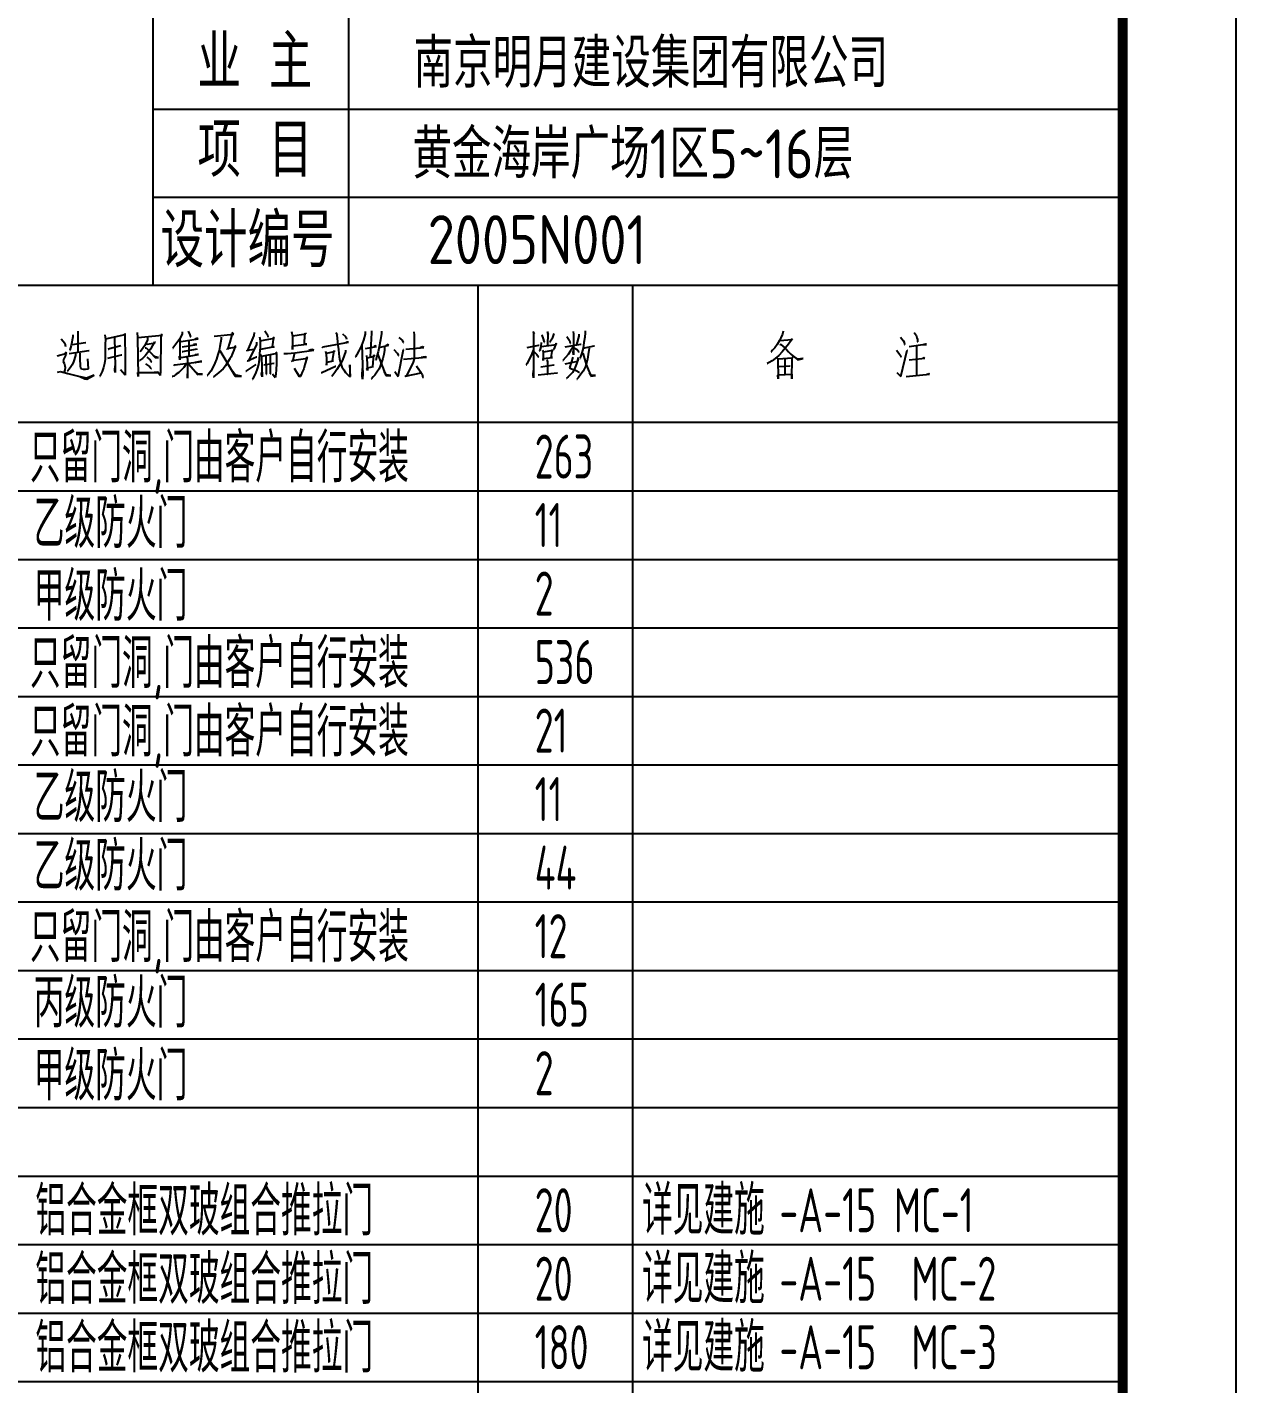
# Model space of a CAD drawing. Extents: x -357449 to -117302, y 127569 to 244935.
# Drawn here: x -344784 to -338613, y 147571 to 154501 of the extents above; entities that cross this region are included whole.
import ezdxf
from ezdxf.enums import TextEntityAlignment as Align

# ---------------------------------------------------------------- set-up
doc = ezdxf.new("R2010")
doc.units = 0
doc.header["$MEASUREMENT"] = 0
doc.layers.get('0').update_dxf_attribs({"linetype": 'CONTINUOUS'})
doc.styles.add('TSS', font='tssdeng.shx', dxfattribs={"width": 0.85, "bigfont": 'tssdchn.shx'})

msp = doc.modelspace()

# ---------------------------------------------------------------- linework, layer by layer
for p, q in [((-344140.91, 153182.84), (-344140.91, 154582.84)), ((-343140.91, 153182.84), (-343140.91, 154582.84)), ((-344140.91, 154082.84), (-339190.91, 154082.84)), ((-344140.91, 153632.84), (-339190.91, 153632.84)), ((-348190.91, 153182.84), (-339190.91, 153182.84)), ((-342482.05, 136982.84), (-342482.05, 153182.84)), ((-341690.91, 136982.84), (-341690.91, 153182.84)), ((-344609.94, 152909.59), (-344591.93, 152887.09)), ((-344591.93, 152887.09), (-344588.93, 152870.59)), ((-344551.41, 152920.08), (-344558.92, 152875.09)), ((-344554.41, 152879.59), (-344485.38, 152890.09)), ((-344551.41, 152929.08), (-344551.41, 152920.08)), ((-344525.9, 152948.58), (-344525.9, 152842.09)), ((-344485.38, 152890.09), (-344483.88, 152890.09)), ((-344387.83, 152929.08), (-344383.33, 152906.59)), ((-344383.33, 152906.59), (-344384.83, 152882.59)), ((-344383.33, 152909.59), (-344282.78, 152930.58)), ((-344338.3, 152917.08), (-344335.3, 152764.1)), ((-344282.78, 152930.58), (-344285.78, 152936.58)), ((-344285.78, 152936.58), (-344285.78, 152908.09)), ((-344285.78, 152908.09), (-344284.28, 152828.59)), ((-344222.74, 152941.08), (-344219.74, 152915.58)), ((-344219.74, 152915.58), (-344216.74, 152716.1)), ((-344218.24, 152915.58), (-344093.68, 152927.58)), ((-344170.22, 152903.59), (-344183.72, 152875.09)), ((-344171.72, 152882.59), (-344129.7, 152888.59)), ((-344170.22, 152914.09), (-344170.22, 152903.59)), ((-344134.2, 152894.59), (-344153.71, 152857.09)), ((-344129.7, 152888.59), (-344134.2, 152894.59)), ((-344101.18, 152915.58), (-344102.68, 152741.6)), ((-344098.18, 152933.58), (-344101.18, 152915.58)), ((-344093.68, 152927.58), (-344098.18, 152933.58)), ((-344020.14, 152888.59), (-344039.65, 152861.59)), ((-344005.13, 152909.59), (-344020.14, 152888.59)), ((-343993.13, 152935.08), (-344005.13, 152909.59)), ((-344005.13, 152909.59), (-344005.13, 152801.59)), ((-343997.63, 152896.09), (-343910.58, 152909.59)), ((-343993.13, 152945.58), (-343993.13, 152935.08)), ((-343961.61, 152948.58), (-343954.11, 152929.08)), ((-343958.61, 152900.59), (-343958.61, 152821.09)), ((-343954.11, 152929.08), (-343949.6, 152920.08)), ((-343949.6, 152920.08), (-343948.1, 152920.08)), ((-343913.59, 152912.59), (-343925.59, 152908.09)), ((-343925.59, 152908.09), (-343924.09, 152908.09)), ((-343910.58, 152909.59), (-343913.59, 152912.59)), ((-343829.54, 152923.08), (-343728.99, 152933.58)), ((-343793.52, 152908.09), (-343799.53, 152870.59)), ((-343793.52, 152917.08), (-343793.52, 152908.09)), ((-343750, 152893.09), (-343760.51, 152855.59)), ((-343739.5, 152929.08), (-343750, 152893.09)), ((-343736.5, 152941.08), (-343739.5, 152929.08)), ((-343728.99, 152933.58), (-343736.5, 152941.08)), ((-343626.94, 152926.08), (-343659.96, 152846.59)), ((-343625.44, 152941.08), (-343626.94, 152926.08)), ((-343613.43, 152893.09), (-343613.43, 152879.59)), ((-343596.92, 152920.08), (-343593.92, 152900.59)), ((-343593.92, 152900.59), (-343593.92, 152864.59)), ((-343589.42, 152897.59), (-343587.92, 152900.59)), ((-343587.92, 152900.59), (-343520.38, 152912.59)), ((-343569.91, 152950.08), (-343556.4, 152929.08)), ((-343556.4, 152929.08), (-343554.9, 152920.08)), ((-343554.9, 152920.08), (-343553.4, 152920.08)), ((-343526.39, 152917.08), (-343532.39, 152867.59)), ((-343520.38, 152912.59), (-343526.39, 152917.08)), ((-343434.84, 152947.08), (-343428.84, 152923.08)), ((-343371.81, 152930.58), (-343428.84, 152923.08)), ((-343428.84, 152923.08), (-343428.84, 152855.59)), ((-343428.84, 152923.08), (-343427.34, 152923.08)), ((-343361.3, 152933.58), (-343371.81, 152930.58)), ((-343368.81, 152882.59), (-343365.81, 152930.58)), ((-343365.81, 152930.58), (-343364.3, 152939.58)), ((-343364.3, 152939.58), (-343361.3, 152933.58)), ((-343272.76, 152867.59), (-343143.69, 152893.09)), ((-343208.22, 152941.08), (-343200.72, 152933.58)), ((-343200.72, 152933.58), (-343202.22, 152929.08)), ((-343202.22, 152929.08), (-343197.72, 152876.59)), ((-343173.71, 152935.08), (-343158.7, 152921.58)), ((-343158.7, 152921.58), (-343155.7, 152915.58)), ((-343155.7, 152915.58), (-343154.2, 152908.09)), ((-343149.69, 152893.09), (-343155.7, 152890.09)), ((-343155.7, 152890.09), (-343154.2, 152890.09)), ((-343154.2, 152908.09), (-343152.7, 152908.09)), ((-343143.69, 152893.09), (-343149.69, 152893.09)), ((-343067.15, 152902.09), (-343077.66, 152875.09)), ((-343058.15, 152933.58), (-343067.15, 152902.09)), ((-343058.15, 152947.08), (-343058.15, 152933.58)), ((-343026.63, 152939.58), (-343032.64, 152818.09)), ((-343026.63, 152950.08), (-343026.63, 152939.58)), ((-342980.11, 152903.59), (-342987.61, 152869.09)), ((-342975.61, 152936.58), (-342980.11, 152903.59)), ((-342975.61, 152948.58), (-342975.61, 152936.58)), ((-342887.06, 152915.58), (-342869.05, 152902.09)), ((-342869.05, 152902.09), (-342864.55, 152890.09)), ((-342864.55, 152890.09), (-342863.05, 152890.09)), ((-342810.52, 152945.58), (-342807.52, 152927.58)), ((-342807.52, 152927.58), (-342807.52, 152807.59)), ((-342202.71, 152947.08), (-342195.21, 152935.08)), ((-342195.21, 152935.08), (-342198.21, 152939.58)), ((-342198.21, 152939.58), (-342198.21, 152710.1)), ((-342159.19, 152890.09), (-342160.69, 152870.59)), ((-342157.69, 152929.08), (-342156.19, 152927.58)), ((-342156.19, 152927.58), (-342148.68, 152909.59)), ((-342148.68, 152909.59), (-342145.68, 152897.59)), ((-342145.68, 152897.59), (-342144.18, 152893.09)), ((-342144.18, 152893.09), (-342142.68, 152893.09)), ((-342129.17, 152947.08), (-342123.17, 152930.58)), ((-342126.17, 152936.58), (-342127.67, 152876.59)), ((-342123.17, 152930.58), (-342126.17, 152936.58)), ((-342102.16, 152912.59), (-342115.67, 152893.09)), ((-342115.67, 152893.09), (-342114.16, 152893.09)), ((-342094.65, 152936.58), (-342102.16, 152915.58)), ((-342102.16, 152915.58), (-342102.16, 152912.59)), ((-342082.65, 152887.09), (-342094.65, 152857.09)), ((-342081.15, 152881.09), (-342082.65, 152887.09)), ((-342028.62, 152921.58), (-342015.11, 152900.59)), ((-342015.11, 152900.59), (-342012.11, 152887.09)), ((-342012.11, 152887.09), (-342010.61, 152887.09)), ((-341997.1, 152947.08), (-341994.1, 152933.58)), ((-341994.1, 152933.58), (-341994.1, 152827.09)), ((-341967.09, 152923.08), (-341979.1, 152879.59)), ((-341967.09, 152933.58), (-341967.09, 152923.08)), ((-341941.58, 152890.09), (-341946.08, 152861.59)), ((-341937.07, 152917.08), (-341941.58, 152890.09)), ((-341935.57, 152939.58), (-341937.07, 152917.08)), ((-341935.57, 152950.08), (-341935.57, 152939.58)), ((-340943.57, 152900.59), (-340955.57, 152881.09)), ((-340936.06, 152914.09), (-340943.57, 152900.59)), ((-340942.06, 152900.59), (-340880.53, 152906.59)), ((-340927.06, 152933.58), (-340936.06, 152914.09)), ((-340924.06, 152948.58), (-340927.06, 152933.58)), ((-340876.03, 152909.59), (-340904.55, 152873.59)), ((-340882.03, 152906.59), (-340876.03, 152909.59)), ((-340880.53, 152906.59), (-340882.03, 152906.59)), ((-340325.25, 152917.08), (-340311.74, 152900.59)), ((-340311.74, 152900.59), (-340305.74, 152893.09)), ((-340305.74, 152893.09), (-340304.24, 152881.09)), ((-340254.71, 152941.08), (-340245.71, 152927.58)), ((-340245.71, 152927.58), (-340241.21, 152914.09)), ((-340241.21, 152914.09), (-340238.2, 152906.59)), ((-340238.2, 152906.59), (-340238.2, 152894.59)), ((-340238.2, 152894.59), (-340236.7, 152894.59)), ((-344630.95, 152822.59), (-344581.43, 152836.09)), ((-344588.93, 152824.09), (-344597.94, 152803.09)), ((-344588.93, 152870.59), (-344587.43, 152870.59)), ((-344587.43, 152840.59), (-344588.93, 152824.09)), ((-344581.43, 152836.09), (-344587.43, 152840.59)), ((-344569.42, 152834.59), (-344468.87, 152849.59)), ((-344558.92, 152875.09), (-344566.42, 152851.09)), ((-344566.42, 152851.09), (-344564.92, 152851.09)), ((-344536.4, 152824.09), (-344546.91, 152791.09)), ((-344536.4, 152836.09), (-344536.4, 152824.09)), ((-344525.9, 152842.09), (-344524.4, 152842.09)), ((-344515.39, 152836.09), (-344515.39, 152797.09)), ((-344468.87, 152849.59), (-344467.37, 152849.59)), ((-344384.83, 152842.09), (-344386.33, 152804.59)), ((-344384.83, 152882.59), (-344384.83, 152842.09)), ((-344371.32, 152810.59), (-344302.29, 152827.09)), ((-344305.29, 152873.59), (-344369.82, 152857.09)), ((-344369.82, 152857.09), (-344368.32, 152857.09)), ((-344302.29, 152827.09), (-344300.78, 152827.09)), ((-344284.28, 152828.59), (-344284.28, 152788.09)), ((-344200.23, 152851.09), (-344207.74, 152842.09)), ((-344207.74, 152842.09), (-344206.24, 152842.09)), ((-344183.72, 152875.09), (-344200.23, 152851.09)), ((-344182.22, 152822.59), (-344195.73, 152809.09)), ((-344168.72, 152837.59), (-344182.22, 152822.59)), ((-344180.72, 152863.09), (-344176.22, 152863.09)), ((-344177.72, 152884.09), (-344171.72, 152882.59)), ((-344176.22, 152863.09), (-344129.7, 152813.59)), ((-344173.22, 152815.09), (-344156.71, 152801.59)), ((-344153.71, 152857.09), (-344168.72, 152837.59)), ((-344129.7, 152816.59), (-344137.2, 152821.09)), ((-344137.2, 152821.09), (-344135.7, 152821.09)), ((-344113.19, 152813.59), (-344129.7, 152816.59)), ((-344039.65, 152861.59), (-344038.15, 152861.59)), ((-344006.63, 152815.09), (-344006.63, 152821.09)), ((-344006.63, 152821.09), (-344005.13, 152821.09)), ((-344005.13, 152801.59), (-344006.63, 152815.09)), ((-344000.63, 152816.59), (-343997.63, 152813.59)), ((-343997.63, 152813.59), (-343909.08, 152828.59)), ((-343993.13, 152869.09), (-343918.09, 152881.09)), ((-343916.59, 152857.09), (-343993.13, 152842.09)), ((-343993.13, 152842.09), (-343991.63, 152842.09)), ((-343958.61, 152821.09), (-343957.11, 152821.09)), ((-343924.09, 152882.59), (-343934.6, 152879.59)), ((-343934.6, 152879.59), (-343933.1, 152879.59)), ((-343913.59, 152830.09), (-343925.59, 152827.09)), ((-343925.59, 152827.09), (-343924.09, 152827.09)), ((-343918.09, 152881.09), (-343924.09, 152882.59)), ((-343909.08, 152828.59), (-343913.59, 152830.09)), ((-343810.03, 152828.59), (-343817.54, 152804.59)), ((-343804.03, 152849.59), (-343810.03, 152828.59)), ((-343799.53, 152870.59), (-343804.03, 152849.59)), ((-343799.53, 152849.59), (-343721.49, 152719.1)), ((-343760.51, 152855.59), (-343763.51, 152860.09)), ((-343763.51, 152860.09), (-343760.51, 152860.09)), ((-343760.51, 152860.09), (-343716.99, 152867.59)), ((-343742.5, 152818.09), (-343750, 152807.59)), ((-343736.5, 152831.59), (-343742.5, 152818.09)), ((-343728.99, 152851.09), (-343736.5, 152831.59)), ((-343721.49, 152873.59), (-343728.99, 152851.09)), ((-343716.99, 152867.59), (-343721.49, 152873.59)), ((-343661.46, 152851.09), (-343625.44, 152857.09)), ((-343659.96, 152846.59), (-343661.46, 152851.09)), ((-343658.46, 152797.09), (-343613.43, 152816.59)), ((-343613.43, 152879.59), (-343655.45, 152794.09)), ((-343625.44, 152857.09), (-343623.94, 152857.09)), ((-343613.43, 152816.59), (-343611.93, 152816.59)), ((-343596.92, 152834.59), (-343599.93, 152803.09)), ((-343593.92, 152864.59), (-343596.92, 152834.59)), ((-343593.92, 152831.59), (-343587.92, 152816.59)), ((-343523.39, 152867.59), (-343592.42, 152855.59)), ((-343592.42, 152855.59), (-343590.92, 152855.59)), ((-343587.92, 152816.59), (-343587.92, 152813.59)), ((-343586.42, 152821.09), (-343506.88, 152836.09)), ((-343565.41, 152821.09), (-343563.91, 152728.1)), ((-343542.9, 152824.09), (-343542.9, 152731.1)), ((-343532.39, 152867.59), (-343523.39, 152867.59)), ((-343512.88, 152840.59), (-343511.38, 152830.09)), ((-343506.88, 152836.09), (-343512.88, 152840.59)), ((-343511.38, 152830.09), (-343511.38, 152782.09)), ((-343473.86, 152834.59), (-343454.35, 152834.59)), ((-343454.35, 152834.59), (-343416.83, 152837.59)), ((-343428.84, 152873.59), (-343356.8, 152882.59)), ((-343428.84, 152855.59), (-343428.84, 152873.59)), ((-343418.33, 152837.59), (-343428.84, 152791.09)), ((-343416.83, 152837.59), (-343320.78, 152851.09)), ((-343356.8, 152882.59), (-343368.81, 152882.59)), ((-343352.3, 152810.59), (-343356.8, 152818.09)), ((-343356.8, 152818.09), (-343356.8, 152810.59)), ((-343331.29, 152854.09), (-343346.3, 152849.59)), ((-343346.3, 152849.59), (-343344.79, 152849.59)), ((-343320.78, 152851.09), (-343331.29, 152854.09)), ((-343280.26, 152869.09), (-343275.76, 152864.59)), ((-343275.76, 152864.59), (-343272.76, 152867.59)), ((-343260.75, 152846.59), (-343257.75, 152831.59)), ((-343215.73, 152843.59), (-343257.75, 152834.59)), ((-343257.75, 152834.59), (-343256.25, 152834.59)), ((-343257.75, 152831.59), (-343256.25, 152804.59)), ((-343224.73, 152797.09), (-343217.23, 152849.59)), ((-343217.23, 152849.59), (-343215.73, 152843.59)), ((-343197.72, 152876.59), (-343194.72, 152854.09)), ((-343194.72, 152854.09), (-343193.22, 152834.59)), ((-343193.22, 152834.59), (-343190.22, 152816.59)), ((-343190.22, 152816.59), (-343187.21, 152798.59)), ((-343164.7, 152824.09), (-343172.21, 152804.59)), ((-343158.7, 152842.09), (-343164.7, 152824.09)), ((-343158.7, 152851.09), (-343158.7, 152842.09)), ((-343100.17, 152828.59), (-343107.67, 152816.59)), ((-343107.67, 152816.59), (-343106.17, 152816.59)), ((-343091.16, 152848.09), (-343100.17, 152828.59)), ((-343077.66, 152875.09), (-343091.16, 152848.09)), ((-343074.66, 152881.09), (-343070.15, 152722.1)), ((-343056.65, 152860.09), (-343001.12, 152870.59)), ((-343052.14, 152824.09), (-343050.64, 152821.09)), ((-343050.64, 152821.09), (-343049.14, 152810.59)), ((-343017.63, 152818.09), (-343049.14, 152810.59)), ((-343032.64, 152818.09), (-343031.13, 152818.09)), ((-343019.13, 152768.6), (-343014.63, 152827.09)), ((-343010.12, 152821.09), (-343017.63, 152818.09)), ((-343005.62, 152873.59), (-343014.63, 152869.09)), ((-343014.63, 152869.09), (-343013.13, 152869.09)), ((-343014.63, 152827.09), (-343010.12, 152821.09)), ((-343001.12, 152870.59), (-343005.62, 152873.59)), ((-342998.12, 152821.09), (-343004.12, 152801.59)), ((-342992.11, 152843.59), (-342998.12, 152821.09)), ((-342993.62, 152830.09), (-342992.11, 152824.09)), ((-342987.61, 152869.09), (-342992.11, 152843.59)), ((-342992.11, 152824.09), (-342953.09, 152722.1)), ((-342986.11, 152864.59), (-342938.09, 152876.59)), ((-342963.6, 152828.59), (-342968.1, 152809.09)), ((-342959.1, 152851.09), (-342963.6, 152828.59)), ((-342959.1, 152867.59), (-342959.1, 152851.09)), ((-342941.09, 152879.59), (-342953.09, 152873.59)), ((-342953.09, 152873.59), (-342951.59, 152873.59)), ((-342938.09, 152876.59), (-342941.09, 152879.59)), ((-342911.07, 152854.09), (-342894.56, 152836.09)), ((-342894.56, 152836.09), (-342888.56, 152824.09)), ((-342890.06, 152716.1), (-342863.05, 152854.09)), ((-342888.56, 152824.09), (-342887.06, 152824.09)), ((-342863.05, 152854.09), (-342861.55, 152854.09)), ((-342863.05, 152804.59), (-342744.49, 152815.09)), ((-342851.04, 152857.09), (-342759.5, 152864.59)), ((-342765.5, 152869.09), (-342777.5, 152863.09)), ((-342777.5, 152863.09), (-342776, 152863.09)), ((-342751.99, 152816.59), (-342773, 152813.59)), ((-342759.5, 152864.59), (-342765.5, 152869.09)), ((-342744.49, 152815.09), (-342751.99, 152816.59)), ((-342482.05, 137018.45), (-342482.05, 152868.45)), ((-342231.22, 152864.59), (-342171.19, 152876.59)), ((-342210.21, 152824.09), (-342223.72, 152798.59)), ((-342199.71, 152851.09), (-342210.21, 152824.09)), ((-342199.71, 152848.09), (-342181.7, 152828.59)), ((-342181.7, 152828.59), (-342172.69, 152816.59)), ((-342172.69, 152816.59), (-342171.19, 152816.59)), ((-342171.19, 152876.59), (-342169.69, 152876.59)), ((-342165.19, 152857.09), (-342168.19, 152848.09)), ((-342168.19, 152848.09), (-342166.69, 152848.09)), ((-342160.69, 152869.09), (-342165.19, 152857.09)), ((-342160.69, 152870.59), (-342160.69, 152869.09)), ((-342159.19, 152870.59), (-342081.15, 152881.09)), ((-342153.18, 152851.09), (-342148.68, 152842.09)), ((-342100.66, 152849.59), (-342148.68, 152840.59)), ((-342148.68, 152842.09), (-342148.68, 152798.59)), ((-342148.68, 152840.59), (-342147.18, 152840.59)), ((-342127.67, 152876.59), (-342126.17, 152876.59)), ((-342108.16, 152813.59), (-342102.16, 152855.59)), ((-342102.16, 152855.59), (-342100.66, 152849.59)), ((-342094.65, 152857.09), (-342093.15, 152857.09)), ((-342037.63, 152867.59), (-341956.58, 152882.59)), ((-342022.62, 152828.59), (-342036.12, 152813.59)), ((-342009.11, 152848.09), (-342022.62, 152828.59)), ((-341998.61, 152815.09), (-342015.11, 152761.1)), ((-341995.6, 152869.09), (-342009.11, 152848.09)), ((-341997.1, 152840.59), (-341994.1, 152851.09)), ((-341994.1, 152827.09), (-341997.1, 152840.59)), ((-341994.1, 152864.59), (-341976.09, 152854.09)), ((-341994.1, 152851.09), (-341992.6, 152851.09)), ((-341979.1, 152879.59), (-341977.59, 152879.59)), ((-341976.09, 152854.09), (-341967.09, 152843.59)), ((-341967.09, 152843.59), (-341965.59, 152843.59)), ((-341959.59, 152816.59), (-341961.09, 152810.59)), ((-341952.08, 152837.59), (-341959.59, 152816.59)), ((-341956.58, 152882.59), (-341955.08, 152882.59)), ((-341946.08, 152861.59), (-341952.08, 152837.59)), ((-341947.58, 152836.09), (-341944.58, 152831.59)), ((-341944.58, 152861.59), (-341889.05, 152873.59)), ((-341944.58, 152831.59), (-341929.57, 152777.59)), ((-341919.06, 152828.59), (-341923.57, 152804.59)), ((-341914.56, 152861.59), (-341919.06, 152828.59)), ((-341889.05, 152873.59), (-341887.55, 152873.59)), ((-341690.91, 136982.84), (-341690.91, 152832.84)), ((-340978.08, 152851.09), (-340985.59, 152843.59)), ((-340985.59, 152843.59), (-340984.09, 152843.59)), ((-340967.58, 152863.09), (-340978.08, 152851.09)), ((-340955.57, 152881.09), (-340967.58, 152863.09)), ((-340946.57, 152824.09), (-340964.58, 152809.09)), ((-340930.06, 152842.09), (-340946.57, 152824.09)), ((-340942.06, 152882.59), (-340936.06, 152881.09)), ((-340936.06, 152881.09), (-340915.05, 152863.09)), ((-340928.56, 152843.59), (-340930.06, 152842.09)), ((-340913.55, 152861.59), (-340928.56, 152843.59)), ((-340915.05, 152863.09), (-340907.55, 152854.09)), ((-340904.55, 152873.59), (-340913.55, 152861.59)), ((-340907.55, 152854.09), (-340897.04, 152843.59)), ((-340897.04, 152843.59), (-340885.04, 152831.59)), ((-340885.04, 152831.59), (-340849.02, 152801.59)), ((-340871.53, 152821.09), (-340879.03, 152810.59)), ((-340849.02, 152804.59), (-340871.53, 152821.09)), ((-340346.26, 152851.09), (-340338.76, 152843.59)), ((-340338.76, 152843.59), (-340329.75, 152831.59)), ((-340329.75, 152831.59), (-340325.25, 152824.09)), ((-340325.25, 152824.09), (-340323.75, 152816.59)), ((-340323.75, 152716.1), (-340290.73, 152851.09)), ((-340323.75, 152816.59), (-340322.25, 152816.59)), ((-340304.24, 152881.09), (-340302.74, 152881.09)), ((-340290.73, 152851.09), (-340289.23, 152851.09)), ((-340280.23, 152870.59), (-340211.19, 152879.59)), ((-340242.71, 152873.59), (-340242.71, 152723.6)), ((-340211.19, 152879.59), (-340191.68, 152881.09)), ((-340197.68, 152882.59), (-340205.19, 152879.59)), ((-340205.19, 152879.59), (-340203.69, 152879.59)), ((-340191.68, 152881.09), (-340197.68, 152882.59)), ((-344597.94, 152803.09), (-344599.44, 152794.09)), ((-344599.44, 152794.09), (-344594.93, 152785.09)), ((-344594.93, 152785.09), (-344591.93, 152771.59)), ((-344591.93, 152750.6), (-344594.93, 152738.6)), ((-344591.93, 152771.59), (-344590.43, 152762.6)), ((-344590.43, 152762.6), (-344591.93, 152750.6)), ((-344569.42, 152755.1), (-344578.43, 152744.6)), ((-344560.42, 152765.6), (-344569.42, 152755.1)), ((-344554.41, 152776.09), (-344560.42, 152765.6)), ((-344546.91, 152791.09), (-344554.41, 152776.09)), ((-344515.39, 152797.09), (-344513.89, 152782.09)), ((-344513.89, 152782.09), (-344513.89, 152770.09)), ((-344513.89, 152770.09), (-344510.89, 152762.6)), ((-344510.89, 152762.6), (-344506.39, 152756.6)), ((-344506.39, 152756.6), (-344497.38, 152755.1)), ((-344497.38, 152755.1), (-344486.88, 152755.1)), ((-344486.88, 152755.1), (-344470.37, 152756.6)), ((-344470.37, 152756.6), (-344474.87, 152807.59)), ((-344474.87, 152807.59), (-344473.37, 152807.59)), ((-344393.83, 152762.6), (-344401.34, 152741.6)), ((-344389.33, 152783.59), (-344393.83, 152762.6)), ((-344386.33, 152804.59), (-344389.33, 152783.59)), ((-344336.8, 152749.1), (-344335.3, 152771.59)), ((-344335.3, 152737.1), (-344336.8, 152749.1)), ((-344335.3, 152771.59), (-344333.8, 152771.59)), ((-344335.3, 152764.1), (-344335.3, 152737.1)), ((-344284.28, 152723.6), (-344306.79, 152750.6)), ((-344306.79, 152750.6), (-344285.78, 152729.6)), ((-344284.28, 152788.09), (-344284.28, 152782.09)), ((-344284.28, 152782.09), (-344282.78, 152752.1)), ((-344282.78, 152752.1), (-344284.28, 152732.6)), ((-344195.73, 152809.09), (-344210.74, 152798.59)), ((-344210.74, 152798.59), (-344209.24, 152798.59)), ((-344179.22, 152782.09), (-344159.71, 152768.6)), ((-344159.71, 152768.6), (-344150.71, 152758.1)), ((-344156.71, 152801.59), (-344149.21, 152791.09)), ((-344150.71, 152758.1), (-344149.21, 152758.1)), ((-344149.21, 152791.09), (-344147.71, 152791.09)), ((-344129.7, 152813.59), (-344113.19, 152813.59)), ((-344036.65, 152777.59), (-344033.65, 152774.59)), ((-344033.65, 152774.59), (-344030.65, 152776.09)), ((-344030.65, 152776.09), (-344029.15, 152776.09)), ((-344029.15, 152776.09), (-343892.58, 152794.09)), ((-343999.13, 152747.6), (-344009.64, 152737.1)), ((-343984.12, 152762.6), (-343999.13, 152747.6)), ((-343972.12, 152782.09), (-343984.12, 152762.6)), ((-343969.11, 152813.59), (-343966.11, 152807.59)), ((-343966.11, 152807.59), (-343966.11, 152708.6)), ((-343960.11, 152782.09), (-343910.58, 152725.1)), ((-343900.08, 152794.09), (-343925.59, 152788.09)), ((-343925.59, 152788.09), (-343924.09, 152788.09)), ((-343892.58, 152794.09), (-343900.08, 152794.09)), ((-343835.55, 152762.6), (-343846.05, 152744.6)), ((-343825.04, 152785.09), (-343835.55, 152762.6)), ((-343817.54, 152804.59), (-343825.04, 152785.09)), ((-343793.52, 152747.6), (-343807.03, 152735.6)), ((-343783.02, 152756.6), (-343793.52, 152747.6)), ((-343771.01, 152771.59), (-343783.02, 152756.6)), ((-343760.51, 152788.09), (-343771.01, 152771.59)), ((-343750, 152807.59), (-343760.51, 152788.09)), ((-343616.43, 152777.59), (-343667.46, 152744.6)), ((-343655.45, 152794.09), (-343658.46, 152797.09)), ((-343608.93, 152756.6), (-343617.93, 152732.6)), ((-343602.93, 152777.59), (-343608.93, 152756.6)), ((-343599.93, 152803.09), (-343602.93, 152777.59)), ((-343587.92, 152813.59), (-343584.92, 152714.6)), ((-343575.91, 152776.09), (-343524.89, 152785.09)), ((-343524.89, 152785.09), (-343523.39, 152785.09)), ((-343512.88, 152752.1), (-343514.38, 152729.6)), ((-343511.38, 152782.09), (-343512.88, 152752.1)), ((-343431.84, 152798.59), (-343352.3, 152810.59)), ((-343428.84, 152791.09), (-343431.84, 152798.59)), ((-343392.82, 152714.6), (-343419.83, 152758.1)), ((-343419.83, 152758.1), (-343391.32, 152717.6)), ((-343371.81, 152756.6), (-343379.31, 152738.6)), ((-343365.81, 152777.59), (-343371.81, 152756.6)), ((-343356.8, 152810.59), (-343365.81, 152777.59)), ((-343278.76, 152737.1), (-343209.73, 152770.09)), ((-343256.25, 152804.59), (-343256.25, 152774.59)), ((-343256.25, 152774.59), (-343254.75, 152789.59)), ((-343254.75, 152789.59), (-343220.23, 152797.09)), ((-343220.23, 152797.09), (-343224.73, 152797.09)), ((-343202.22, 152752.1), (-343212.73, 152737.1)), ((-343209.73, 152770.09), (-343208.22, 152770.09)), ((-343190.22, 152771.59), (-343202.22, 152752.1)), ((-343179.71, 152789.59), (-343190.22, 152771.59)), ((-343187.21, 152798.59), (-343182.71, 152783.59)), ((-343182.71, 152783.59), (-343176.71, 152765.6)), ((-343172.21, 152804.59), (-343179.71, 152789.59)), ((-343176.71, 152765.6), (-343167.7, 152750.6)), ((-343167.7, 152750.6), (-343158.7, 152737.1)), ((-343133.19, 152717.6), (-343136.19, 152776.09)), ((-343136.19, 152776.09), (-343136.19, 152722.1)), ((-343073.16, 152722.1), (-343071.65, 152758.1)), ((-343071.65, 152758.1), (-343070.15, 152758.1)), ((-343049.14, 152810.59), (-343046.14, 152747.6)), ((-343049.14, 152810.59), (-343047.64, 152810.59)), ((-343049.14, 152752.1), (-343046.14, 152761.1)), ((-343046.14, 152747.6), (-343049.14, 152752.1)), ((-343046.14, 152761.1), (-343016.13, 152768.6)), ((-343016.13, 152768.6), (-343019.13, 152768.6)), ((-343004.12, 152801.59), (-343002.62, 152801.59)), ((-342987.61, 152756.6), (-342998.12, 152738.6)), ((-342980.11, 152774.59), (-342987.61, 152756.6)), ((-342972.6, 152794.09), (-342980.11, 152774.59)), ((-342968.1, 152809.09), (-342972.6, 152794.09)), ((-342813.52, 152789.59), (-342849.54, 152716.1)), ((-342807.52, 152807.59), (-342813.52, 152789.59)), ((-342771.5, 152735.6), (-342797.01, 152770.09)), ((-342797.01, 152770.09), (-342767, 152729.6)), ((-342773, 152813.59), (-342771.5, 152813.59)), ((-342231.22, 152783.59), (-342235.73, 152776.09)), ((-342235.73, 152776.09), (-342234.23, 152776.09)), ((-342223.72, 152798.59), (-342231.22, 152783.59)), ((-342201.21, 152725.1), (-342198.21, 152747.6)), ((-342198.21, 152747.6), (-342196.71, 152747.6)), ((-342160.69, 152765.6), (-342094.65, 152776.09)), ((-342148.68, 152809.09), (-342102.16, 152813.59)), ((-342148.68, 152798.59), (-342148.68, 152809.09)), ((-342130.67, 152803.09), (-342127.67, 152791.09)), ((-342127.67, 152791.09), (-342127.67, 152729.6)), ((-342102.16, 152813.59), (-342108.16, 152813.59)), ((-342094.65, 152776.09), (-342093.15, 152776.09)), ((-342036.12, 152813.59), (-342049.63, 152798.59)), ((-342049.63, 152798.59), (-342048.13, 152798.59)), ((-342037.63, 152782.09), (-341973.09, 152795.59)), ((-342015.11, 152761.1), (-342004.61, 152756.6)), ((-342004.61, 152756.6), (-341992.6, 152752.1)), ((-341989.6, 152756.6), (-342000.11, 152737.1)), ((-341992.6, 152752.1), (-341980.6, 152747.6)), ((-341979.1, 152782.09), (-341989.6, 152756.6)), ((-341980.6, 152747.6), (-341965.59, 152738.6)), ((-341971.59, 152804.59), (-341979.1, 152782.09)), ((-341973.09, 152795.59), (-341971.59, 152813.59)), ((-341971.59, 152813.59), (-341971.59, 152804.59)), ((-341961.09, 152810.59), (-341959.59, 152810.59)), ((-341934.07, 152768.6), (-341946.08, 152744.6)), ((-341928.07, 152785.09), (-341934.07, 152768.6)), ((-341929.57, 152777.59), (-341919.06, 152752.1)), ((-341923.57, 152804.59), (-341928.07, 152785.09)), ((-341919.06, 152752.1), (-341908.56, 152725.1)), ((-340996.09, 152788.09), (-341005.1, 152783.59)), ((-341005.1, 152783.59), (-341003.6, 152783.59)), ((-340979.58, 152797.09), (-340996.09, 152788.09)), ((-340964.58, 152809.09), (-340979.58, 152797.09)), ((-340949.57, 152804.59), (-340954.07, 152810.59)), ((-340954.07, 152810.59), (-340951.07, 152807.59)), ((-340951.07, 152807.59), (-340949.57, 152705.6)), ((-340879.03, 152810.59), (-340949.57, 152804.59)), ((-340945.07, 152768.6), (-340889.54, 152771.59)), ((-340915.05, 152809.09), (-340915.05, 152729.6)), ((-340889.54, 152771.59), (-340888.04, 152771.59)), ((-340880.53, 152705.6), (-340877.53, 152810.59)), ((-340877.53, 152810.59), (-340876.03, 152810.59)), ((-340849.02, 152801.59), (-340822, 152809.09)), ((-340823.5, 152809.09), (-340849.02, 152804.59)), ((-340822, 152809.09), (-340823.5, 152809.09)), ((-340280.23, 152801.59), (-340215.69, 152809.09)), ((-340215.69, 152809.09), (-340200.69, 152810.59)), ((-340205.19, 152813.59), (-340211.19, 152810.59)), ((-340211.19, 152810.59), (-340209.69, 152810.59)), ((-340200.69, 152810.59), (-340205.19, 152813.59)), ((-344629.45, 152738.6), (-344612.94, 152741.6)), ((-344612.94, 152741.6), (-344594.93, 152737.1)), ((-344594.93, 152738.6), (-344593.43, 152738.6)), ((-344594.93, 152737.1), (-344575.42, 152732.6)), ((-344578.43, 152744.6), (-344576.93, 152744.6)), ((-344575.42, 152732.6), (-344548.41, 152725.1)), ((-344548.41, 152725.1), (-344515.39, 152716.1)), ((-344515.39, 152716.1), (-344489.88, 152705.6)), ((-344480.88, 152708.6), (-344509.39, 152714.6)), ((-344509.39, 152714.6), (-344507.89, 152714.6)), ((-344489.88, 152705.6), (-344479.38, 152704.1)), ((-344441.86, 152723.6), (-344480.88, 152708.6)), ((-344479.38, 152704.1), (-344441.86, 152723.6)), ((-344407.34, 152729.6), (-344413.34, 152719.1)), ((-344413.34, 152719.1), (-344411.84, 152719.1)), ((-344401.34, 152741.6), (-344407.34, 152729.6)), ((-344285.78, 152729.6), (-344284.28, 152729.6)), ((-344284.28, 152732.6), (-344284.28, 152723.6)), ((-344218.24, 152737.1), (-344113.19, 152737.1)), ((-344216.74, 152716.1), (-344218.24, 152737.1)), ((-344120.69, 152738.6), (-344135.7, 152737.1)), ((-344135.7, 152737.1), (-344134.2, 152737.1)), ((-344113.19, 152737.1), (-344120.69, 152738.6)), ((-344104.18, 152722.1), (-344114.69, 152737.1)), ((-344114.69, 152737.1), (-344113.19, 152737.1)), ((-344102.68, 152741.6), (-344104.18, 152722.1)), ((-344035.15, 152719.1), (-344044.15, 152716.1)), ((-344044.15, 152716.1), (-344042.65, 152716.1)), ((-344023.14, 152728.1), (-344035.15, 152719.1)), ((-344009.64, 152737.1), (-344023.14, 152728.1)), ((-343966.11, 152722.1), (-343966.11, 152731.1)), ((-343966.11, 152731.1), (-343964.61, 152731.1)), ((-343966.11, 152708.6), (-343966.11, 152722.1)), ((-343910.58, 152729.6), (-343919.59, 152737.1)), ((-343919.59, 152737.1), (-343918.09, 152737.1)), ((-343888.07, 152728.1), (-343910.58, 152729.6)), ((-343910.58, 152725.1), (-343909.08, 152728.1)), ((-343909.08, 152728.1), (-343888.07, 152728.1)), ((-343858.06, 152729.6), (-343864.06, 152722.1)), ((-343864.06, 152722.1), (-343862.56, 152722.1)), ((-343846.05, 152744.6), (-343858.06, 152729.6)), ((-343822.04, 152723.6), (-343832.54, 152714.6)), ((-343832.54, 152714.6), (-343831.04, 152714.6)), ((-343807.03, 152735.6), (-343822.04, 152723.6)), ((-343721.49, 152725.1), (-343733.49, 152741.6)), ((-343733.49, 152741.6), (-343731.99, 152741.6)), ((-343718.49, 152723.6), (-343721.49, 152725.1)), ((-343721.49, 152719.1), (-343689.97, 152719.1)), ((-343689.97, 152719.1), (-343718.49, 152723.6)), ((-343667.46, 152744.6), (-343665.96, 152744.6)), ((-343617.93, 152732.6), (-343632.94, 152704.1)), ((-343632.94, 152704.1), (-343631.44, 152704.1)), ((-343587.92, 152729.6), (-343586.42, 152738.6)), ((-343584.92, 152714.6), (-343587.92, 152729.6)), ((-343586.42, 152738.6), (-343584.92, 152738.6)), ((-343563.91, 152728.1), (-343562.41, 152728.1)), ((-343542.9, 152731.1), (-343541.4, 152731.1)), ((-343517.38, 152710.1), (-343530.89, 152729.6)), ((-343530.89, 152729.6), (-343518.88, 152716.1)), ((-343518.88, 152716.1), (-343517.38, 152716.1)), ((-343514.38, 152729.6), (-343517.38, 152710.1)), ((-343389.82, 152716.1), (-343392.82, 152714.6)), ((-343391.32, 152717.6), (-343389.82, 152717.6)), ((-343385.32, 152725.1), (-343389.82, 152716.1)), ((-343379.31, 152738.6), (-343385.32, 152725.1)), ((-343283.26, 152737.1), (-343278.76, 152737.1)), ((-343212.73, 152737.1), (-343229.24, 152716.1)), ((-343229.24, 152716.1), (-343227.73, 152716.1)), ((-343158.7, 152737.1), (-343146.69, 152725.1)), ((-343146.69, 152725.1), (-343139.19, 152719.1)), ((-343139.19, 152719.1), (-343133.19, 152717.6)), ((-343136.19, 152722.1), (-343134.69, 152722.1)), ((-343071.65, 152704.1), (-343073.16, 152722.1)), ((-343070.15, 152722.1), (-343071.65, 152716.1)), ((-343071.65, 152716.1), (-343071.65, 152704.1)), ((-343017.63, 152714.6), (-343025.13, 152705.6)), ((-343025.13, 152705.6), (-343023.63, 152705.6)), ((-343008.62, 152723.6), (-343017.63, 152714.6)), ((-342998.12, 152738.6), (-343008.62, 152723.6)), ((-342951.59, 152725.1), (-342960.6, 152741.6)), ((-342960.6, 152741.6), (-342959.1, 152741.6)), ((-342953.09, 152722.1), (-342950.09, 152722.1)), ((-342927.58, 152722.1), (-342951.59, 152725.1)), ((-342950.09, 152722.1), (-342927.58, 152722.1)), ((-342906.57, 152741.6), (-342890.06, 152716.1)), ((-342854.04, 152719.1), (-342771.5, 152735.6)), ((-342849.54, 152716.1), (-342854.04, 152719.1)), ((-342767, 152729.6), (-342764, 152711.6)), ((-342764, 152711.6), (-342762.5, 152711.6)), ((-342198.21, 152710.1), (-342201.21, 152725.1)), ((-342174.2, 152725.1), (-342078.15, 152735.6)), ((-342127.67, 152729.6), (-342126.17, 152729.6)), ((-342078.15, 152735.6), (-342076.65, 152735.6)), ((-342022.62, 152714.6), (-342030.12, 152708.6)), ((-342030.12, 152708.6), (-342028.62, 152708.6)), ((-342012.11, 152725.1), (-342022.62, 152714.6)), ((-342000.11, 152737.1), (-342012.11, 152725.1)), ((-341968.59, 152711.6), (-341977.59, 152704.1)), ((-341977.59, 152704.1), (-341976.09, 152704.1)), ((-341956.58, 152728.1), (-341968.59, 152711.6)), ((-341965.59, 152738.6), (-341964.09, 152738.6)), ((-341946.08, 152744.6), (-341956.58, 152728.1)), ((-341905.56, 152723.6), (-341913.06, 152735.6)), ((-341913.06, 152735.6), (-341911.56, 152735.6)), ((-341908.56, 152725.1), (-341905.56, 152719.1)), ((-341883.05, 152722.1), (-341905.56, 152723.6)), ((-341905.56, 152719.1), (-341883.05, 152722.1)), ((-340951.07, 152723.6), (-340949.57, 152725.1)), ((-340949.57, 152705.6), (-340951.07, 152723.6)), ((-340949.57, 152725.1), (-340948.07, 152725.1)), ((-340948.07, 152725.1), (-340880.53, 152729.6)), ((-340915.05, 152729.6), (-340913.55, 152729.6)), ((-340880.53, 152729.6), (-340880.53, 152705.6)), ((-340343.26, 152737.1), (-340323.75, 152716.1)), ((-340296.73, 152717.6), (-340176.67, 152728.1)), ((-340242.71, 152723.6), (-340241.21, 152723.6)), ((-340179.67, 152731.1), (-340193.18, 152725.1)), ((-340193.18, 152725.1), (-340191.68, 152725.1)), ((-340176.67, 152728.1), (-340179.67, 152731.1)), ((-348190.91, 152482.84), (-339190.91, 152482.84)), ((-348190.91, 152132.84), (-339190.91, 152132.84)), ((-348190.91, 151782.84), (-339190.91, 151782.84)), ((-348190.91, 151432.84), (-339190.91, 151432.84)), ((-348190.91, 151082.84), (-339190.91, 151082.84)), ((-348190.91, 150732.84), (-339190.91, 150732.84)), ((-348190.91, 150732.84), (-339190.91, 150732.84)), ((-348190.91, 150382.84), (-339190.91, 150382.84)), ((-348190.91, 150382.84), (-339190.91, 150382.84)), ((-348190.91, 150032.84), (-339190.91, 150032.84)), ((-348190.91, 149682.84), (-339190.91, 149682.84)), ((-348190.91, 149332.84), (-339190.91, 149332.84)), ((-348190.91, 148982.84), (-339190.91, 148982.84)), ((-348190.91, 148632.84), (-339190.91, 148632.84)), ((-348190.91, 148282.84), (-339190.91, 148282.84)), ((-348190.91, 147932.84), (-339190.91, 147932.84)), ((-348190.91, 147932.84), (-339190.91, 147932.84)), ((-348190.91, 147582.84), (-339190.91, 147582.84))]:
    msp.add_line(p, q)
msp.add_lwpolyline([(-349113.06, 155136.22), (-338613.06, 155136.22), (-338613.06, 136436.22), (-349113.06, 136436.22)], close=True)
at = {"const_width": 40}
msp.add_lwpolyline([(-339190.91, 136982.84), (-348190.91, 136982.84), (-348190.91, 154582.84), (-339190.91, 154582.84)], close=True, dxfattribs=at)
at = {"const_width": 50}
for points in [[(-339190.91, 154582.84), (-339190.91, 136982.84)], [(-339190.91, 154232.84), (-339190.91, 136982.84)]]:
    msp.add_lwpolyline(points, dxfattribs=at)

# ---------------------------------------------------------------- texts
at = {"style": 'TSS'}
for s, height, width, p in [('业 主', 275, 0.85, (-343914.24, 154185.74)), ('南京明月建设集团有限公司   ', 250, 0.85, (-342811.12, 154192.83)), ('项 目', 275, 0.85, (-343914.24, 153735.74)), ('黄金海岸广场1区5~16层', 250, 0.85, (-342817.2, 153728.97)), ('设计编号', 275, 0.85, (-344102.78, 153274.76)), ('只留门洞,门由客户自行安装', 250, 0.66, (-344769.8, 152176.11)), ('263', 225, 0.66, (-342192.81, 152195.6)), ('乙级防火门', 250, 0.66, (-344750.31, 151841.21)), ('11', 225, 0.66, (-342192.81, 151845.6)), ('甲级防火门', 250, 0.66, (-344750.31, 151469.28)), ('2', 225, 0.66, (-342192.81, 151495.6)), ('只留门洞,门由客户自行安装', 250, 0.66, (-344769.8, 151126.11)), ('536', 225, 0.66, (-342192.81, 151145.6)), ('只留门洞,门由客户自行安装', 250, 0.66, (-344769.8, 150776.11)), ('21', 225, 0.66, (-342192.81, 150795.6)), ('乙级防火门', 250, 0.66, (-344750.31, 150441.21)), ('11', 225, 0.66, (-342192.81, 150445.6)), ('乙级防火门', 250, 0.66, (-344750.31, 150091.21)), ('44', 225, 0.66, (-342192.81, 150095.6)), ('只留门洞,门由客户自行安装', 250, 0.66, (-344769.8, 149726.11)), ('12', 225, 0.66, (-342192.81, 149745.6)), ('丙级防火门', 250, 0.66, (-344750.31, 149391.21)), ('165', 225, 0.66, (-342192.81, 149395.6)), ('甲级防火门', 250, 0.66, (-344750.31, 149019.28)), ('2', 225, 0.66, (-342192.81, 149045.6)), ('铝合金框双玻组合推拉门', 250, 0.66, (-344741.99, 148329.06)), ('详见建施', 250, 0.66, (-341644.93, 148332.5)), ('20', 225, 0.66, (-342192.81, 148345.6)), ('-A-15 MC-1', 225, 0.66, (-340943.53, 148345.49)), ('铝合金框双玻组合推拉门', 250, 0.66, (-344741.99, 147979.06)), ('详见建施', 250, 0.66, (-341644.93, 147982.5)), ('20', 225, 0.66, (-342192.81, 147995.6)), ('-A-15  MC-2', 225, 0.66, (-340943.53, 147995.49)), ('铝合金框双玻组合推拉门', 250, 0.66, (-344741.99, 147629.06)), ('详见建施', 250, 0.66, (-341644.93, 147632.5)), ('180', 225, 0.66, (-342192.81, 147645.6)), ('-A-15  MC-3', 225, 0.66, (-340943.53, 147645.49))]:
    msp.add_text(s, height=height, dxfattribs=dict(at, width=width)).set_placement(p)
at = {"style": 'TSS', "width": 0.85}
msp.add_text('2005N001', height=250, dxfattribs=at).set_placement((-342180.71, 153416.43), align=Align.MIDDLE)

doc.saveas('drawing.dxf')
